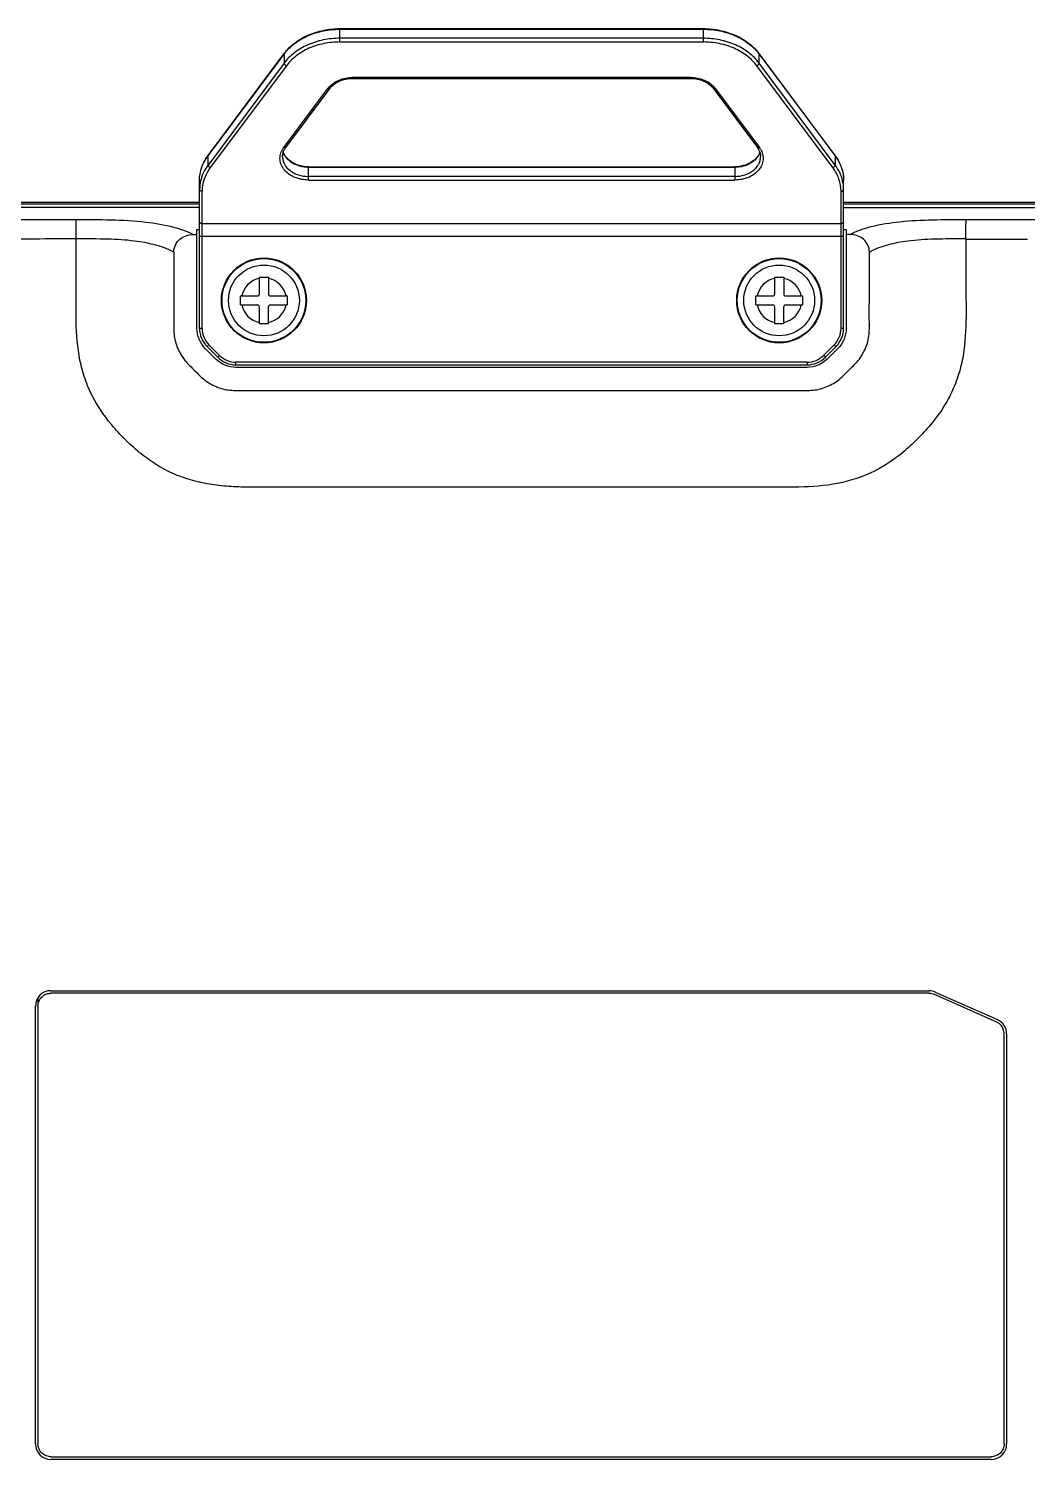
# Model space of a CAD drawing. Header units: millimetres. Extents: x 4086 to 8300, y 123 to 1549.
# Drawn here: x 7688.8 to 7766.4, y 1015.8 to 1127 of the extents above; entities that cross this region are included whole.
import ezdxf

# ---------------------------------------------------------------- set-up
doc = ezdxf.new("R2010")
doc.units = ezdxf.units.MM
doc.layers.add('00_COMPONENTS', color=7, linetype='Continuous')

msp = doc.modelspace()

# ---------------------------------------------------------------- linework, layer by layer
at = {"layer": '00_COMPONENTS', "color": 7, "linetype": 'Continuous'}
for p, q in [((7712.99, 1125.92), (7712.99, 1126.96)), ((7712.99, 1126.96), (7741.19, 1126.96)), ((7712.99, 1126.91), (7741.19, 1126.91)), ((7741.19, 1126.96), (7741.19, 1125.92)), ((7741.19, 1126.21), (7712.99, 1126.21)), ((7712.99, 1125.92), (7741.19, 1125.92)), ((7702.75, 1117.07), (7708.65, 1124.98)), ((7702.76, 1117.11), (7708.67, 1125.03)), ((7708.67, 1125.03), (7708.65, 1124.98)), ((7708.65, 1124.98), (7708.65, 1124.28)), ((7745.53, 1124.98), (7745.52, 1125.03)), ((7745.52, 1125.03), (7751.42, 1117.11)), ((7745.53, 1124.28), (7745.53, 1124.98)), ((7745.53, 1124.98), (7751.43, 1117.07)), ((7708.65, 1124.28), (7702.75, 1116.36)), ((7708.83, 1124.07), (7702.92, 1116.16)), ((7751.26, 1116.16), (7745.36, 1124.07)), ((7751.43, 1116.36), (7745.53, 1124.28)), ((7708.79, 1117.73), (7712.22, 1122.33)), ((7713.97, 1123.09), (7713.97, 1123.17)), ((7740.22, 1123.17), (7713.97, 1123.17)), ((7713.97, 1123.09), (7740.22, 1123.09)), ((7740.22, 1123.17), (7740.22, 1123.09)), ((7741.97, 1122.33), (7745.4, 1117.73)), ((7708.63, 1117.72), (7712.06, 1122.32)), ((7742.13, 1122.32), (7745.56, 1117.72)), ((7702.75, 1117.07), (7702.76, 1117.11)), ((7702.75, 1116.36), (7702.75, 1117.07)), ((7751.42, 1117.11), (7751.43, 1117.07)), ((7751.43, 1117.07), (7751.43, 1116.36)), ((7710.54, 1115.2), (7710.54, 1116.23)), ((7710.54, 1116.23), (7743.65, 1116.23)), ((7710.54, 1116.19), (7743.65, 1116.19)), ((7743.65, 1116.23), (7743.65, 1115.2)), ((7702.09, 1103.68), (7702.09, 1115.17)), ((7743.65, 1115.48), (7710.54, 1115.48)), ((7710.54, 1115.2), (7743.65, 1115.2)), ((7752.09, 1103.68), (7752.09, 1115.17)), ((7702.29, 1103.68), (7702.29, 1114.34)), ((7751.89, 1103.68), (7751.89, 1114.34)), ((7752.09, 1113.36), (7800.54, 1113.36)), ((7701.89, 1103.68), (7701.89, 1111.36)), ((7701.89, 1111.36), (7702.09, 1111.36)), ((7751.89, 1111.81), (7702.29, 1111.81)), ((7752.09, 1111.36), (7752.29, 1111.36)), ((7752.29, 1111.36), (7752.29, 1103.68)), ((7701.6, 1110.97), (7701.89, 1110.97)), ((7702.09, 1110.85), (7752.09, 1110.85)), ((7752.59, 1110.97), (7752.29, 1110.97)), ((7706.74, 1106.35), (7706.74, 1107.66)), ((7706.74, 1107.66), (7707.44, 1107.66)), ((7707.44, 1107.66), (7707.44, 1106.35)), ((7746.74, 1106.35), (7746.74, 1107.66)), ((7746.74, 1107.66), (7747.44, 1107.66)), ((7747.44, 1107.66), (7747.44, 1106.35)), ((7705.28, 1105.5), (7705.28, 1106.2)), ((7705.28, 1106.2), (7706.59, 1106.2)), ((7707.59, 1106.2), (7708.9, 1106.2)), ((7708.9, 1106.2), (7708.9, 1105.5)), ((7745.28, 1105.5), (7745.28, 1106.2)), ((7745.28, 1106.2), (7746.59, 1106.2)), ((7747.59, 1106.2), (7748.9, 1106.2)), ((7748.9, 1106.2), (7748.9, 1105.5)), ((7705.28, 1105.5), (7706.59, 1105.5)), ((7706.74, 1104.04), (7706.74, 1105.35)), ((7707.44, 1104.04), (7707.44, 1105.35)), ((7707.59, 1105.5), (7708.9, 1105.5)), ((7745.28, 1105.5), (7746.59, 1105.5)), ((7746.74, 1104.04), (7746.74, 1105.35)), ((7747.44, 1104.04), (7747.44, 1105.35)), ((7747.59, 1105.5), (7748.9, 1105.5)), ((7702.29, 1103.68), (7702.09, 1103.68)), ((7707.44, 1104.04), (7706.74, 1104.04)), ((7747.44, 1104.04), (7746.74, 1104.04)), ((7752.09, 1103.68), (7751.89, 1103.68)), ((7702.68, 1102.26), (7702.82, 1102.41)), ((7702.82, 1102.41), (7703.65, 1101.58)), ((7750.54, 1101.58), (7751.36, 1102.41)), ((7751.36, 1102.41), (7751.51, 1102.26)), ((7703.36, 1101.29), (7702.54, 1102.12)), ((7702.68, 1102.26), (7703.51, 1101.44)), ((7703.65, 1101.58), (7703.51, 1101.44)), ((7750.68, 1101.44), (7750.54, 1101.58)), ((7750.68, 1101.44), (7751.51, 1102.26)), ((7751.65, 1102.12), (7750.82, 1101.29)), ((7704.92, 1100.85), (7704.92, 1101.05)), ((7749.26, 1101.05), (7704.92, 1101.05)), ((7704.92, 1100.85), (7749.26, 1100.85)), ((7749.26, 1100.65), (7704.92, 1100.65)), ((7749.26, 1101.05), (7749.26, 1100.85)), ((7689.55, 1051.7), (7689.55, 1051.04)), ((7690.55, 1052.24), (7758.73, 1052.24)), ((7758.73, 1052.04), (7690.55, 1052.04)), ((7759.13, 1051.96), (7763.96, 1049.81)), ((7759.21, 1052.13), (7764.04, 1049.99)), ((7689.35, 1017.04), (7689.35, 1051.04)), ((7689.55, 1051.04), (7689.55, 1017.04)), ((7764.55, 1017.04), (7764.55, 1048.89)), ((7764.75, 1048.89), (7764.75, 1017.04)), ((7690.55, 1016.04), (7763.55, 1016.04)), ((7763.55, 1015.84), (7690.55, 1015.84))]:
    msp.add_line(p, q, dxfattribs=at)
for centre, radius in [((7707.09, 1105.85), 3.3), ((7707.09, 1105.85), 3.25), ((7747.09, 1105.85), 3.3), ((7747.09, 1105.85), 3.25), ((7707.09, 1105.85), 2.75), ((7747.09, 1105.85), 2.75)]:
    msp.add_circle(centre, radius, dxfattribs=at)
for centre, radius, start, end in [((7711.64, 1122.75), 3.73, 142.6601, 143.2785), ((7742.54, 1122.75), 3.73, 36.7215, 37.3399), ((7713.4, 1121.31), 1.68, 139.3635, 143.2596), ((7740.78, 1121.31), 1.68, 36.7404, 40.6365), ((7705.77, 1114.87), 3.75, 143.2787, 143.9645), ((7709.89, 1116.78), 1.58, 144.8684, 148.5891), ((7709.92, 1116.76), 1.61, 143.2771, 144.8768), ((7709.91, 1116.89), 1.4, 143.2663, 147.0447), ((7744.27, 1116.89), 1.4, 32.9554, 36.7337), ((7744.26, 1116.76), 1.61, 35.1232, 36.7229), ((7744.29, 1116.78), 1.58, 31.4124, 35.1316), ((7744.4, 1117.74), 1.25, 340.9827, 342.6338), ((7748.41, 1114.87), 3.75, 36.0355, 36.7213), ((7705.07, 1114.46), 2.97, 167.1336, 179.9459), ((7705.11, 1114.45), 3.02, 166.7702, 167.1524), ((7749.07, 1114.45), 3.02, 12.8476, 13.2298), ((7749.13, 1114.46), 2.96, 0.0176, 12.9029), ((7770.02, 2964.48), 1853.88, 269.73968, 269.88698), ((7707.09, 1105.85), 1.75, 101.537, 168.463), ((7707.09, 1105.85), 1.75, 11.537, 78.463), ((7747.09, 1105.85), 1.75, 101.537, 168.463), ((7747.09, 1105.85), 1.75, 11.537, 78.463), ((7706.59, 1106.35), 0.15, 270, 0), ((7707.59, 1106.35), 0.15, 180, 270), ((7746.59, 1106.35), 0.15, 270, 0), ((7747.59, 1106.35), 0.15, 180, 270), ((7707.09, 1105.85), 1.75, 191.537, 258.463), ((7706.59, 1105.35), 0.15, 0, 90), ((7707.59, 1105.35), 0.15, 90, 180), ((7707.09, 1105.85), 1.75, 281.537, 348.463), ((7747.09, 1105.85), 1.75, 191.537, 258.463), ((7746.59, 1105.35), 0.15, 0, 90), ((7747.59, 1105.35), 0.15, 90, 180), ((7747.09, 1105.85), 1.75, 281.537, 348.463), ((7704.09, 1103.68), 2, 180, 225), ((7704.09, 1103.68), 1.8, 180, 225), ((7750.09, 1103.68), 1.8, 315, 0), ((7750.09, 1103.68), 2, 315, 0), ((7704.92, 1102.85), 2, 225, 270), ((7704.92, 1102.85), 1.8, 225, 270), ((7749.26, 1102.85), 1.8, 270, 315), ((7749.26, 1102.85), 2, 270, 315), ((7690.55, 1051.04), 1.2, 90, 180), ((7758.73, 1051.04), 1.2, 66, 90), ((7763.55, 1048.89), 1.2, 0, 66), ((7690.55, 1017.04), 1.2, 180, 270), ((7763.55, 1017.04), 1.2, 270, 0)]:
    msp.add_arc(centre, radius, start, end, dxfattribs=at)
for points, knots in [([(7708.67, 1125.03), (7708.89, 1125.33), (7709.45, 1125.88), (7710.5, 1126.49), (7711.7, 1126.87), (7712.56, 1126.96), (7712.99, 1126.96)], [0, 0, 0, 0, 0.231212, 0.477061, 0.7351, 1, 1, 1, 1]), ([(7708.68, 1125.01), (7708.9, 1125.31), (7709.46, 1125.86), (7710.51, 1126.45), (7711.71, 1126.83), (7712.56, 1126.91), (7712.99, 1126.91)], [0, 0, 0, 0, 0.229789, 0.475482, 0.734138, 1, 1, 1, 1]), ([(7741.19, 1126.96), (7741.62, 1126.96), (7742.48, 1126.87), (7743.68, 1126.49), (7744.73, 1125.88), (7745.29, 1125.33), (7745.52, 1125.03)], [0, 0, 0, 0, 0.264901, 0.52294, 0.768788, 1, 1, 1, 1]), ([(7741.19, 1126.91), (7741.62, 1126.91), (7742.48, 1126.83), (7743.68, 1126.45), (7744.72, 1125.86), (7745.28, 1125.31), (7745.51, 1125.01)], [0, 0, 0, 0, 0.265862, 0.524518, 0.770211, 1, 1, 1, 1]), ([(7712.99, 1126.21), (7712.56, 1126.21), (7711.7, 1126.12), (7710.49, 1125.74), (7709.44, 1125.13), (7708.88, 1124.58), (7708.65, 1124.28)], [0, 0, 0, 0, 0.266124, 0.524905, 0.770504, 1, 1, 1, 1]), ([(7712.99, 1125.92), (7712.58, 1125.92), (7711.75, 1125.84), (7710.59, 1125.48), (7709.58, 1124.89), (7709.04, 1124.36), (7708.83, 1124.07)], [0, 0, 0, 0, 0.266124, 0.524905, 0.770504, 1, 1, 1, 1]), ([(7745.53, 1124.28), (7745.31, 1124.58), (7744.75, 1125.13), (7743.7, 1125.74), (7742.49, 1126.12), (7741.63, 1126.21), (7741.19, 1126.21)], [0, 0, 0, 0, 0.229496, 0.475095, 0.733876, 1, 1, 1, 1]), ([(7745.36, 1124.07), (7745.14, 1124.36), (7744.6, 1124.89), (7743.6, 1125.48), (7742.43, 1125.84), (7741.61, 1125.92), (7741.19, 1125.92)], [0, 0, 0, 0, 0.229496, 0.475095, 0.733876, 1, 1, 1, 1]), ([(7708.65, 1124.28), (7708.65, 1124.23), (7708.7, 1124.15), (7708.78, 1124.09), (7708.83, 1124.07)], [0, 0, 0, 0, 0.447677, 1, 1, 1, 1]), ([(7745.36, 1124.07), (7745.4, 1124.09), (7745.48, 1124.15), (7745.53, 1124.23), (7745.53, 1124.28)], [0, 0, 0, 0, 0.552323, 1, 1, 1, 1]), ([(7712.06, 1122.32), (7712.07, 1122.31), (7712.1, 1122.3), (7712.16, 1122.29), (7712.2, 1122.31), (7712.22, 1122.33)], [0, 0, 0, 0, 0.312062, 0.584675, 1, 1, 1, 1]), ([(7712.13, 1122.41), (7712.34, 1122.65), (7712.93, 1123.04), (7713.61, 1123.17), (7713.97, 1123.17)], [0, 0, 0, 0, 0.477033, 1, 1, 1, 1]), ([(7712.22, 1122.33), (7712.4, 1122.57), (7712.81, 1122.87), (7713.44, 1123.06), (7713.79, 1123.09), (7713.97, 1123.09)], [0, 0, 0, 0, 0.467846, 0.7296, 1, 1, 1, 1]), ([(7740.22, 1123.17), (7740.57, 1123.17), (7741.26, 1123.04), (7741.85, 1122.65), (7742.06, 1122.41)], [0, 0, 0, 0, 0.522967, 1, 1, 1, 1]), ([(7740.22, 1123.09), (7740.39, 1123.09), (7740.74, 1123.06), (7741.37, 1122.87), (7741.78, 1122.57), (7741.97, 1122.33)], [0, 0, 0, 0, 0.270399, 0.532153, 1, 1, 1, 1]), ([(7741.97, 1122.33), (7741.97, 1122.32), (7741.99, 1122.3), (7742.03, 1122.29), (7742.08, 1122.3), (7742.11, 1122.31), (7742.13, 1122.32)], [0, 0, 0, 0, 0.195357, 0.421211, 0.691036, 1, 1, 1, 1]), ([(7702.09, 1115.17), (7702.09, 1115.5), (7702.21, 1116.19), (7702.53, 1116.8), (7702.74, 1117.08)], [0, 0, 0, 0, 0.491188, 1, 1, 1, 1]), ([(7702.09, 1115.17), (7702.09, 1115.5), (7702.21, 1116.19), (7702.54, 1116.79), (7702.75, 1117.07)], [0, 0, 0, 0, 0.489388, 1, 1, 1, 1]), ([(7710.54, 1115.2), (7710.18, 1115.2), (7709.64, 1115.3), (7709.03, 1115.63), (7708.67, 1115.96), (7708.43, 1116.35), (7708.32, 1116.77), (7708.35, 1117.21), (7708.47, 1117.47), (7708.55, 1117.6)], [0, 0, 0, 0, 0.283823, 0.418003, 0.543912, 0.661815, 0.7742, 0.885329, 1, 1, 1, 1]), ([(7708.54, 1117.01), (7708.54, 1117.04), (7708.54, 1117.16), (7708.57, 1117.28), (7708.59, 1117.36)], [0, 0, 0, 0, 0.247655, 1, 1, 1, 1]), ([(7708.54, 1117.01), (7708.54, 1116.91), (7708.56, 1116.71), (7708.72, 1116.31), (7709.12, 1115.88), (7709.78, 1115.56), (7710.28, 1115.48), (7710.54, 1115.48)], [0, 0, 0, 0, 0.108655, 0.220124, 0.457989, 0.720832, 1, 1, 1, 1]), ([(7708.59, 1117.36), (7708.6, 1117.39), (7708.64, 1117.49), (7708.69, 1117.59), (7708.74, 1117.65)], [0, 0, 0, 0, 0.244477, 1, 1, 1, 1]), ([(7710.54, 1116.19), (7710.32, 1116.19), (7709.89, 1116.24), (7709.3, 1116.48), (7708.84, 1116.86), (7708.65, 1117.19), (7708.59, 1117.36)], [0, 0, 0, 0, 0.27383, 0.53575, 0.777913, 1, 1, 1, 1]), ([(7710.54, 1116.23), (7710.32, 1116.23), (7709.89, 1116.29), (7709.3, 1116.52), (7708.85, 1116.88), (7708.65, 1117.2), (7708.6, 1117.36)], [0, 0, 0, 0, 0.278572, 0.543477, 0.78466, 1, 1, 1, 1]), ([(7708.79, 1117.73), (7708.77, 1117.71), (7708.73, 1117.7), (7708.68, 1117.7), (7708.64, 1117.71), (7708.63, 1117.72)], [0, 0, 0, 0, 0.415325, 0.687938, 1, 1, 1, 1]), ([(7745.64, 1117.6), (7745.71, 1117.47), (7745.83, 1117.21), (7745.86, 1116.77), (7745.75, 1116.35), (7745.51, 1115.96), (7745.15, 1115.63), (7744.54, 1115.3), (7744.01, 1115.2), (7743.65, 1115.2)], [0, 0, 0, 0, 0.114672, 0.225801, 0.338185, 0.456089, 0.581997, 0.716177, 1, 1, 1, 1]), ([(7745.59, 1117.36), (7745.53, 1117.2), (7745.34, 1116.88), (7744.88, 1116.52), (7744.3, 1116.29), (7743.87, 1116.23), (7743.65, 1116.23)], [0, 0, 0, 0, 0.215341, 0.456524, 0.721428, 1, 1, 1, 1]), ([(7745.58, 1117.33), (7745.52, 1117.16), (7745.33, 1116.84), (7744.87, 1116.47), (7744.29, 1116.24), (7743.86, 1116.19), (7743.65, 1116.19)], [0, 0, 0, 0, 0.222515, 0.464969, 0.726723, 1, 1, 1, 1]), ([(7743.65, 1115.48), (7743.9, 1115.48), (7744.41, 1115.56), (7745.07, 1115.88), (7745.46, 1116.31), (7745.62, 1116.71), (7745.65, 1116.91), (7745.65, 1117.01)], [0, 0, 0, 0, 0.279184, 0.541984, 0.779837, 0.891324, 1, 1, 1, 1]), ([(7745.56, 1117.72), (7745.54, 1117.71), (7745.51, 1117.7), (7745.45, 1117.7), (7745.41, 1117.71), (7745.4, 1117.73)], [0, 0, 0, 0, 0.312062, 0.584675, 1, 1, 1, 1]), ([(7745.45, 1117.65), (7745.46, 1117.63), (7745.52, 1117.54), (7745.56, 1117.44), (7745.59, 1117.36)], [0, 0, 0, 0, 0.256398, 1, 1, 1, 1]), ([(7745.59, 1117.36), (7745.6, 1117.33), (7745.63, 1117.22), (7745.65, 1117.1), (7745.65, 1117.01)], [0, 0, 0, 0, 0.253731, 1, 1, 1, 1]), ([(7751.43, 1117.07), (7751.64, 1116.79), (7751.97, 1116.19), (7752.09, 1115.5), (7752.09, 1115.17)], [0, 0, 0, 0, 0.510612, 1, 1, 1, 1]), ([(7751.45, 1117.08), (7751.65, 1116.8), (7751.98, 1116.19), (7752.09, 1115.5), (7752.09, 1115.17)], [0, 0, 0, 0, 0.508812, 1, 1, 1, 1]), ([(7702.75, 1116.36), (7702.61, 1116.18), (7702.37, 1115.79), (7702.22, 1115.36), (7702.17, 1115.14)], [0, 0, 0, 0, 0.50883, 1, 1, 1, 1]), ([(7702.92, 1116.16), (7702.73, 1115.89), (7702.41, 1115.31), (7702.29, 1114.65), (7702.29, 1114.34)], [0, 0, 0, 0, 0.510612, 1, 1, 1, 1]), ([(7702.92, 1116.16), (7702.88, 1116.18), (7702.8, 1116.24), (7702.75, 1116.32), (7702.75, 1116.36)], [0, 0, 0, 0, 0.552323, 1, 1, 1, 1]), ([(7751.43, 1116.36), (7751.43, 1116.32), (7751.38, 1116.24), (7751.31, 1116.18), (7751.26, 1116.16)], [0, 0, 0, 0, 0.447677, 1, 1, 1, 1]), ([(7751.89, 1114.34), (7751.89, 1114.65), (7751.78, 1115.31), (7751.46, 1115.89), (7751.26, 1116.16)], [0, 0, 0, 0, 0.489388, 1, 1, 1, 1]), ([(7752.01, 1115.14), (7751.96, 1115.36), (7751.81, 1115.79), (7751.57, 1116.18), (7751.43, 1116.36)], [0, 0, 0, 0, 0.49117, 1, 1, 1, 1]), ([(7702.09, 1114.46), (7702.09, 1114.45), (7702.1, 1114.41), (7702.15, 1114.37), (7702.22, 1114.34), (7702.27, 1114.34), (7702.29, 1114.34)], [0, 0, 0, 0, 0.198504, 0.43039, 0.702584, 1, 1, 1, 1]), ([(7751.89, 1114.34), (7751.92, 1114.34), (7751.97, 1114.34), (7752.03, 1114.37), (7752.08, 1114.41), (7752.09, 1114.45), (7752.09, 1114.46)], [0, 0, 0, 0, 0.297416, 0.56961, 0.801496, 1, 1, 1, 1]), ([(7668.94, 1112.06), (7672.87, 1112.12), (7680.73, 1112.13), (7688.58, 1112.12), (7692.51, 1112.13)], [0, 0, 0, 0, 0.499754, 1, 1, 1, 1]), ([(7692.51, 1112.13), (7694.31, 1112.13), (7696.86, 1112.14), (7699.91, 1111.65), (7701.12, 1111.22), (7701.6, 1110.97)], [0, 0, 0, 0, 0.585384, 0.822763, 1, 1, 1, 1]), ([(7692.52, 1110.63), (7692.51, 1110.79), (7692.51, 1111.3), (7692.51, 1111.8), (7692.51, 1112.13)], [0, 0, 0, 0, 0.335877, 1, 1, 1, 1]), ([(7702.29, 1111.81), (7702.27, 1111.81), (7702.22, 1111.82), (7702.15, 1111.85), (7702.1, 1111.89), (7702.09, 1111.93), (7702.09, 1111.94)], [0, 0, 0, 0, 0.297416, 0.56961, 0.801496, 1, 1, 1, 1]), ([(7752.09, 1111.94), (7752.09, 1111.93), (7752.08, 1111.89), (7752.03, 1111.85), (7751.97, 1111.82), (7751.92, 1111.81), (7751.89, 1111.81)], [0, 0, 0, 0, 0.198504, 0.43039, 0.702584, 1, 1, 1, 1]), ([(7752.59, 1110.97), (7753.1, 1111.25), (7754.39, 1111.68), (7756.55, 1112.02), (7759.02, 1112.13), (7760.73, 1112.14), (7761.6, 1112.13)], [0, 0, 0, 0, 0.192601, 0.438709, 0.716188, 1, 1, 1, 1]), ([(7761.59, 1110.63), (7761.59, 1110.79), (7761.59, 1111.3), (7761.59, 1111.8), (7761.6, 1112.13)], [0, 0, 0, 0, 0.335876, 1, 1, 1, 1]), ([(7761.6, 1112.13), (7763.41, 1112.13), (7767.03, 1112.13), (7772.47, 1112.13), (7777.91, 1112.13), (7783.34, 1112.09), (7788.7, 1112.02), (7793.72, 1111.69), (7798.13, 1110.67), (7800.59, 1109.38), (7801.64, 1108.68)], [0, 0, 0, 0, 0.133842, 0.267683, 0.401525, 0.535335, 0.668803, 0.797218, 0.906546, 1, 1, 1, 1]), ([(7692.52, 1110.63), (7689.97, 1110.62), (7684.88, 1110.6), (7679.79, 1110.63), (7677.24, 1110.62)], [0, 0, 0, 0, 0.499073, 1, 1, 1, 1]), ([(7761.59, 1110.63), (7761.59, 1109.62), (7761.59, 1108.11), (7761.59, 1106.1), (7761.61, 1104.09), (7761.51, 1102.07), (7761.06, 1100.1), (7760.5, 1098.69), (7759.76, 1097.37), (7758.85, 1096.17), (7757.82, 1095.05), (7756.34, 1093.69), (7754.21, 1092.3), (7751.27, 1091.45), (7748.74, 1091.33), (7746.72, 1091.35), (7745.21, 1091.36), (7743.7, 1091.35), (7741.68, 1091.35), (7739.16, 1091.35), (7736.13, 1091.35), (7732.1, 1091.35), (7727.05, 1091.35), (7722.01, 1091.35), (7717.98, 1091.35), (7714.95, 1091.35), (7711.92, 1091.35), (7709.4, 1091.35), (7707.38, 1091.35), (7705.87, 1091.33), (7704.36, 1091.38), (7702.85, 1091.55), (7701.37, 1091.88), (7699.95, 1092.4), (7698.62, 1093.13), (7697.4, 1094.03), (7696.28, 1095.05), (7694.91, 1096.53), (7693.78, 1098.22), (7693.05, 1100.1), (7692.6, 1102.07), (7692.49, 1104.09), (7692.51, 1106.1), (7692.52, 1108.11), (7692.52, 1109.62), (7692.52, 1110.63)], [0, 0, 0, 0, 0.031194, 0.046794, 0.0624, 0.093585, 0.109186, 0.124793, 0.140403, 0.156022, 0.171649, 0.187276, 0.218469, 0.249687, 0.280918, 0.296585, 0.312229, 0.32786, 0.343505, 0.374796, 0.406085, 0.437374, 0.499955, 0.562536, 0.593826, 0.625116, 0.656407, 0.687696, 0.703341, 0.718986, 0.734631, 0.750264, 0.765901, 0.781531, 0.797159, 0.812786, 0.828413, 0.84404, 0.875207, 0.890814, 0.906416, 0.9376, 0.953207, 0.968807, 1, 1, 1, 1]), ([(7700.09, 1109.61), (7699.15, 1110.08), (7697.41, 1110.49), (7694.85, 1110.63), (7693.33, 1110.63), (7692.52, 1110.63)], [0, 0, 0, 0, 0.410011, 0.680695, 1, 1, 1, 1]), ([(7700.09, 1109.61), (7700.09, 1109.79), (7700.18, 1110.17), (7700.53, 1110.63), (7701.04, 1110.91), (7701.42, 1110.97), (7701.6, 1110.97)], [0, 0, 0, 0, 0.249674, 0.49947, 0.749614, 1, 1, 1, 1]), ([(7754.09, 1109.61), (7754.1, 1109.79), (7754.01, 1110.17), (7753.66, 1110.63), (7753.15, 1110.91), (7752.77, 1110.97), (7752.59, 1110.97)], [0, 0, 0, 0, 0.249779, 0.499469, 0.74986, 1, 1, 1, 1]), ([(7761.59, 1110.63), (7760.78, 1110.63), (7759.27, 1110.63), (7756.74, 1110.49), (7755.01, 1110.08), (7754.09, 1109.61)], [0, 0, 0, 0, 0.320788, 0.591948, 1, 1, 1, 1]), ([(7700.09, 1109.61), (7700.09, 1108.87), (7700.09, 1107.76), (7700.09, 1106.27), (7700.09, 1105.35), (7700.1, 1104.61), (7700.09, 1103.87), (7700.09, 1103.12), (7700.28, 1102.4), (7700.5, 1101.89), (7700.78, 1101.41), (7701.13, 1100.97), (7701.53, 1100.59), (7701.92, 1100.19), (7702.31, 1099.8), (7702.76, 1099.47), (7703.25, 1099.2), (7703.94, 1098.92), (7704.87, 1098.83), (7705.98, 1098.86), (7707.09, 1098.85), (7708.2, 1098.85), (7709.68, 1098.85), (7711.53, 1098.85), (7713.76, 1098.85), (7715.98, 1098.85), (7718.94, 1098.85), (7722.65, 1098.85), (7727.09, 1098.85), (7731.54, 1098.85), (7735.24, 1098.85), (7738.2, 1098.85), (7740.42, 1098.85), (7742.65, 1098.85), (7744.5, 1098.85), (7745.98, 1098.85), (7747.09, 1098.85), (7748.02, 1098.85), (7748.76, 1098.85), (7749.31, 1098.85), (7749.87, 1098.88), (7750.41, 1099), (7750.93, 1099.2), (7751.42, 1099.46), (7751.87, 1099.8), (7752.26, 1100.19), (7752.65, 1100.59), (7753.05, 1100.97), (7753.41, 1101.4), (7753.68, 1101.89), (7753.91, 1102.4), (7754.09, 1103.12), (7754.1, 1103.87), (7754.08, 1104.61), (7754.09, 1105.35), (7754.09, 1106.27), (7754.09, 1107.75), (7754.09, 1108.86), (7754.09, 1109.61)], [0, 0, 0, 0, 0.031255, 0.046884, 0.062501, 0.070302, 0.078133, 0.09372, 0.101516, 0.109374, 0.117182, 0.124988, 0.132797, 0.140618, 0.148422, 0.156228, 0.164051, 0.171904, 0.187438, 0.203089, 0.218694, 0.234322, 0.249946, 0.2812, 0.312457, 0.343713, 0.374969, 0.437481, 0.499992, 0.562504, 0.625017, 0.656273, 0.68753, 0.718785, 0.75004, 0.765666, 0.781291, 0.796915, 0.804729, 0.812543, 0.820346, 0.828151, 0.835963, 0.843781, 0.851573, 0.85938, 0.867205, 0.875013, 0.882818, 0.890625, 0.898484, 0.906281, 0.921866, 0.929697, 0.937497, 0.953115, 0.968745, 1, 1, 1, 1]), ([(7689.57, 1051.24), (7689.6, 1051.37), (7689.7, 1051.61), (7689.89, 1051.8), (7690, 1051.88)], [0, 0, 0, 0, 0.499108, 1, 1, 1, 1]), ([(7690, 1051.88), (7690.12, 1051.96), (7690.31, 1052.03), (7690.5, 1052.04), (7690.55, 1052.04)], [0, 0, 0, 0, 0.745863, 1, 1, 1, 1]), ([(7764.21, 1049.65), (7764.15, 1049.7), (7764.07, 1049.76), (7763.98, 1049.8), (7763.96, 1049.81)], [0, 0, 0, 0, 0.742776, 1, 1, 1, 1]), ([(7764.55, 1048.89), (7764.55, 1048.92), (7764.55, 1049.02), (7764.53, 1049.12), (7764.51, 1049.18)], [0, 0, 0, 0, 0.257227, 1, 1, 1, 1]), ([(7690, 1016.21), (7689.89, 1016.28), (7689.7, 1016.47), (7689.6, 1016.72), (7689.57, 1016.85)], [0, 0, 0, 0, 0.50089, 1, 1, 1, 1]), ([(7764.53, 1016.85), (7764.51, 1016.72), (7764.41, 1016.47), (7764.22, 1016.28), (7764.11, 1016.21)], [0, 0, 0, 0, 0.499108, 1, 1, 1, 1]), ([(7690.55, 1016.04), (7690.5, 1016.04), (7690.31, 1016.06), (7690.12, 1016.13), (7690, 1016.21)], [0, 0, 0, 0, 0.254139, 1, 1, 1, 1]), ([(7764.11, 1016.21), (7763.99, 1016.13), (7763.8, 1016.06), (7763.6, 1016.04), (7763.55, 1016.04)], [0, 0, 0, 0, 0.745863, 1, 1, 1, 1])]:
    msp.add_open_spline(points, degree=3, knots=knots, dxfattribs=at)
for points in [[(7668.88, 1113.47), (7679.95, 1113.47), (7691.02, 1113.47), (7702.09, 1113.47)], [(7752.09, 1113.47), (7768.24, 1113.47), (7784.39, 1113.47), (7800.54, 1113.47)], [(7668.9, 1113.36), (7679.96, 1113.36), (7691.03, 1113.36), (7702.09, 1113.36)], [(7702.09, 1113.07), (7692.13, 1113.06), (7682.17, 1113.06), (7672.21, 1113.06)], [(7752.09, 1113.07), (7767.94, 1113.06), (7783.78, 1113.06), (7799.62, 1113.05)], [(7702.54, 1102.12), (7702.13, 1102.53), (7701.89, 1103.1), (7701.89, 1103.68)], [(7752.29, 1103.68), (7752.29, 1103.1), (7752.06, 1102.53), (7751.65, 1102.12)], [(7704.92, 1100.65), (7704.34, 1100.65), (7703.77, 1100.88), (7703.36, 1101.29)], [(7750.82, 1101.29), (7750.41, 1100.88), (7749.84, 1100.65), (7749.26, 1100.65)], [(7689.55, 1051.04), (7689.55, 1051.11), (7689.56, 1051.17), (7689.57, 1051.24)], [(7758.73, 1052.04), (7758.86, 1052.04), (7759.01, 1052.01), (7759.13, 1051.96)], [(7764.39, 1049.44), (7764.34, 1049.52), (7764.28, 1049.59), (7764.21, 1049.65)], [(7764.51, 1049.18), (7764.48, 1049.27), (7764.44, 1049.36), (7764.39, 1049.44)], [(7689.57, 1016.85), (7689.56, 1016.91), (7689.55, 1016.98), (7689.55, 1017.04)], [(7764.55, 1017.04), (7764.55, 1016.98), (7764.55, 1016.91), (7764.53, 1016.85)]]:
    msp.add_open_spline(points, degree=3, dxfattribs=at)

doc.saveas('drawing.dxf')
